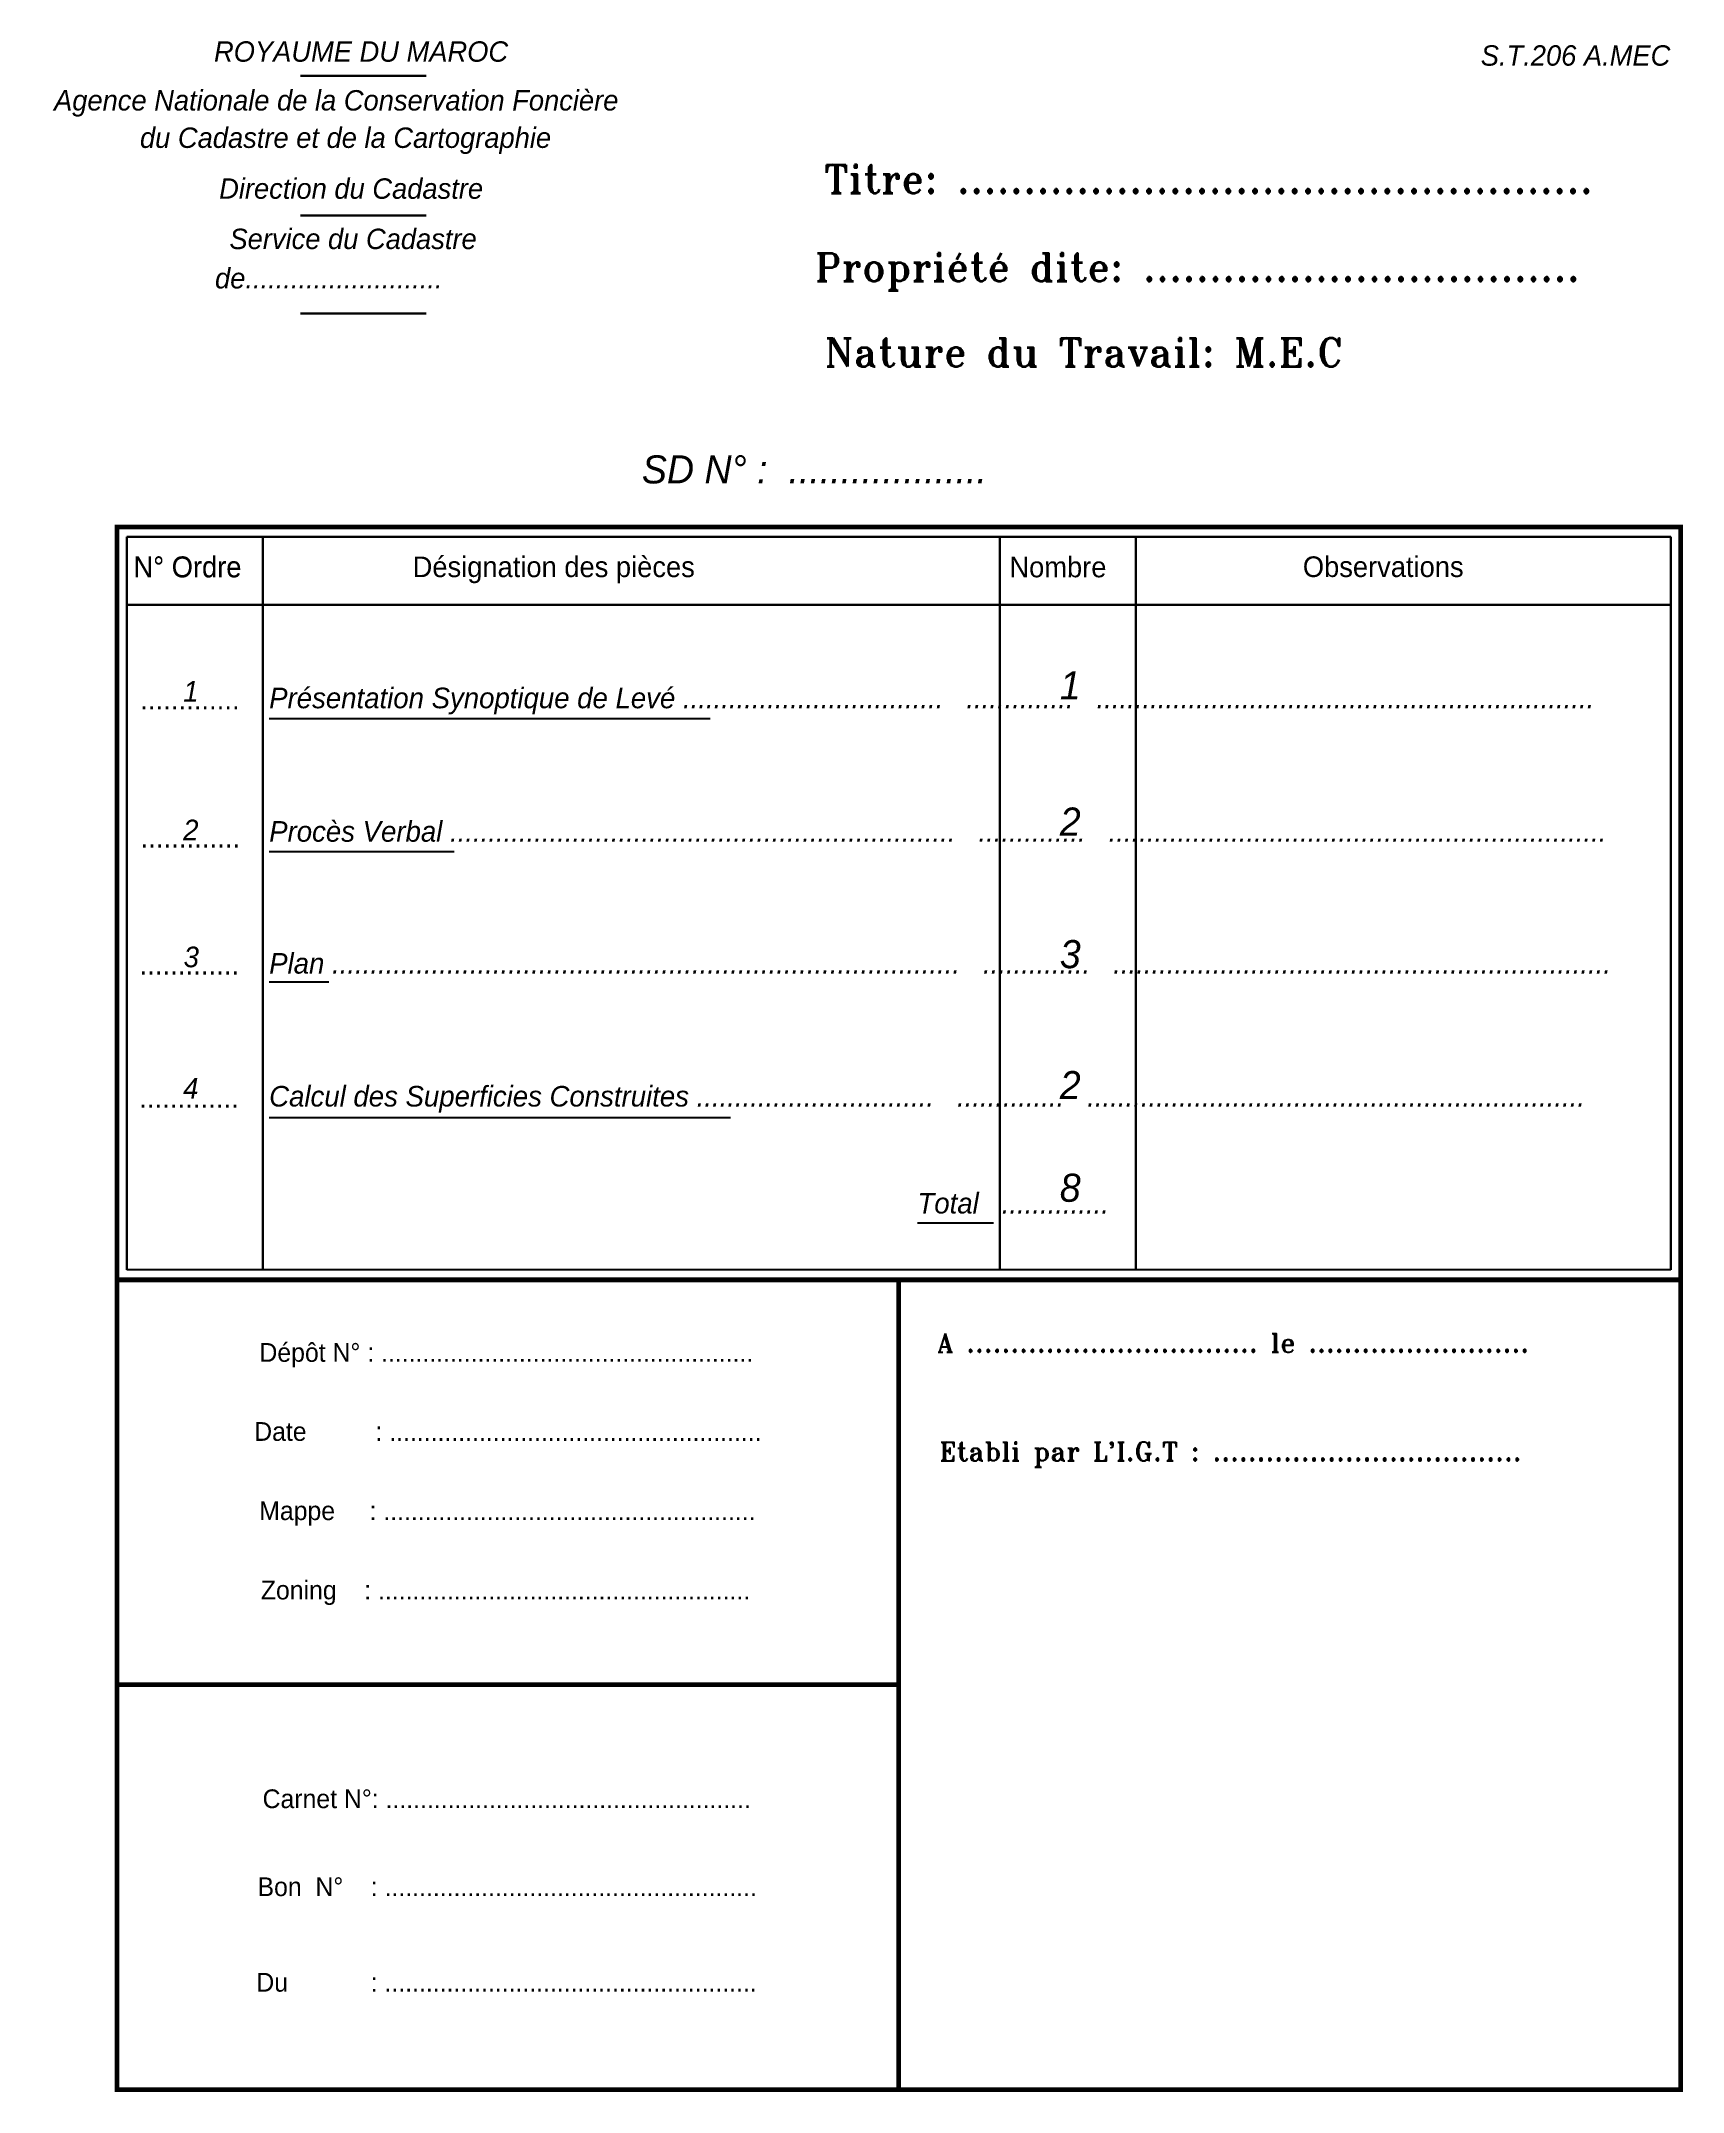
# Model space of a CAD drawing. Header units: millimetres. Extents: x 0 to 378584, y 0 to 378994.
# Drawn here: x 378408.4 to 378583.6, y 378774.7 to 378993.7 of the extents above; entities outside this region: 3.
import ezdxf
from ezdxf.enums import TextEntityAlignment as Align

# ---------------------------------------------------------------- set-up
doc = ezdxf.new("R2010")
doc.units = ezdxf.units.MM
doc.layers.add('Francais', color=7, linetype='Continuous')
doc.styles.add('C.G', font='GOTHIC.TTF')
doc.styles.add('M', font='')
doc.styles.add('ROMANT', font='romant.shx')
doc.styles.add('situation', font='BKANT.TTF', dxfattribs={"width": 0.99, "height": 0.001})
doc.styles.get('M').set_extended_font_data('Franklin Gothic Demi', italic=True)

msp = doc.modelspace()

# ---------------------------------------------------------------- linework, layer by layer
at = {"layer": 'Francais', "color": 0, "linetype": 'Continuous', "lineweight": 30}
for p, q in [((378582.31, 378940.76), (378417.51, 378940.76)), ((378417.51, 378940.76), (378417.51, 378862.53)), ((378432.03, 378940.76), (378432.03, 378862.53)), ((378510.69, 378940.76), (378510.69, 378862.53)), ((378525.21, 378940.76), (378525.21, 378862.53)), ((378582.31, 378940.76), (378582.31, 378862.53)), ((378582.31, 378933.5), (378417.51, 378933.5))]:
    msp.add_line(p, q, dxfattribs=at)
at = {"layer": 'Francais', "color": 0, "linetype": 'Continuous'}
for p, q in [((378501.92, 378867.55), (378510.01, 378867.54)), ((378582.31, 378862.53), (378417.51, 378862.53))]:
    msp.add_line(p, q, dxfattribs=at)
at = {"layer": 'Francais', "color": 0, "linetype": 'Continuous', "lineweight": 30, "flags": 128}
for points in [[(378436.07, 378990), (378449.49, 378990)], [(378436.07, 378975.08), (378449.49, 378975.08)], [(378436.07, 378964.62), (378449.49, 378964.62)]]:
    msp.add_lwpolyline(points, dxfattribs=at)
at = {"layer": 'Francais', "color": 0, "linetype": 'Continuous', "const_width": 0.5, "flags": 128}
for points in [[(378416.46, 378941.81), (378583.36, 378941.81)], [(378416.46, 378861.45), (378416.46, 378775), (378583.36, 378775), (378583.36, 378861.45)], [(378499.91, 378775), (378499.91, 378861.45)], [(378499.91, 378818.22), (378416.46, 378818.22)]]:
    msp.add_lwpolyline(points, dxfattribs=at)
msp.add_lwpolyline([(378583.36, 378861.45), (378583.36, 378941.81), (378416.46, 378941.81), (378416.46, 378861.45)], close=True, dxfattribs=at)
at = {"layer": 'Francais', "color": 0, "linetype": 'Continuous', "flags": 128}
for points in [[(378432.72, 378921.37), (378479.78, 378921.37)], [(378432.72, 378907.17), (378452.47, 378907.17)], [(378432.72, 378893.25), (378439.08, 378893.25)], [(378432.72, 378878.79), (378481.94, 378878.79)]]:
    msp.add_lwpolyline(points, dxfattribs=at)
at = {"layer": 'IMAGE'}
msp.add_point((0, 0), dxfattribs=at)
msp.add_point((0, 0), dxfattribs=at)
msp.add_point((0, 0), dxfattribs=at)

# ---------------------------------------------------------------- texts
at = {"layer": 'Francais', "color": 0, "linetype": 'Continuous'}
for s, height, style, p in [('ROYAUME DU MAROC', 2.178, 'M', (378426.83, 378991.49)), ('S.T.206 A.MEC', 2.178, 'M', (378562.03, 378991.07)), ('Agence Nationale de la Conservation Foncière', 2.178, 'M', (378409.76, 378986.28)), ('du Cadastre et de la Cartographie', 2.178, 'M', (378418.93, 378982.29)), ('Titre: ................................................', 3, 'ROMANT', (378491.96, 378977.47)), ('Direction du Cadastre', 2.178, 'M', (378427.38, 378976.86)), (' Service du Cadastre ', 2.178, 'M', (378427.67, 378971.49)), (' Propriété dite: .................................', 3, 'ROMANT', (378488.91, 378968.07)), ('de..........................', 2.178, 'M', (378426.94, 378967.29)), ('Nature du Travail: M.E.C', 3, 'ROMANT', (378492, 378958.97)), ('SD N° :  ...................', 3, 'M', (378472.49, 378946.47)), ('1', 3, 'M', (378517.1, 378923.42)), ('2', 3, 'M', (378517.1, 378908.87)), ('3', 3, 'M', (378517.1, 378894.72)), ('2', 3, 'M', (378517.1, 378880.74)), ('8', 3, 'M', (378517.1, 378869.78)), ('A ................................. le .........................', 2, 'ROMANT', (378504.02, 378853.72)), ("Etabli par L'I.G.T : ...................................", 2, 'ROMANT', (378504.25, 378842.13))]:
    msp.add_text(s, height=height, dxfattribs=dict(at, style=style)).set_placement(p)
at = {"layer": 'Francais', "color": 0, "linetype": 'Continuous', "style": 'situation', "width": 0.99}
for s, p in [('N° Ordre', (378418.24, 378936.48)), ('N° Ordre', (378418.24, 378936.44)), ('Désignation des pièces', (378448.03, 378936.47)), ('Nombre', (378511.72, 378936.45)), ('Observations', (378543.04, 378936.48))]:
    msp.add_text(s, height=2.2, dxfattribs=at).set_placement(p)
at = {"layer": 'Francais', "color": 0}
for s, style, p in [('1', 'M', (378423.54, 378923.17)), ('Présentation Synoptique de Levé ..................................   ..............   .................................................................', 'M', (378432.72, 378922.47)), ('.............', 'C.G', (378418.94, 378922.34)), ('2', 'M', (378423.54, 378908.38)), ('Procès Verbal ..................................................................   ..............   .................................................................', 'M', (378432.72, 378908.22)), ('.............', 'C.G', (378418.98, 378907.6)), ('3', 'M', (378423.59, 378894.82)), ('Plan ..................................................................................   ..............   .................................................................', 'M', (378432.72, 378894.14)), ('.............', 'C.G', (378418.88, 378894.03)), ('4', 'M', (378423.53, 378880.8)), ('Calcul des Superficies Construites ...............................   ..............   .................................................................', 'M', (378432.72, 378879.95)), ('.............', 'C.G', (378418.84, 378879.82)), ('Total   ..............  ', 'M', (378501.91, 378868.53))]:
    msp.add_text(s, height=2.2, dxfattribs=dict(at, style=style)).set_placement(p)
at = {"layer": 'Francais', "color": 0, "linetype": 'Continuous', "style": 'situation', "width": 0.99}
for s, p in [('Dépôt N° : ......................................................', (378458.03, 378852.7)), ('Date          : ......................................................', (378458.19, 378844.26)), ('Mappe     : ......................................................', (378458.14, 378835.8)), ('Zoning    : ......................................................', (378457.94, 378827.33)), ('Carnet N°: .....................................................', (378458.07, 378805.05)), (' Bon  N°    : ......................................................', (378457.75, 378795.66)), ('Du            : ......................................................', (378458.05, 378785.46))]:
    msp.add_text(s, height=2, dxfattribs=at).set_placement(p, align=Align.CENTER)
at = {"layer": 'Francais', "color": 0, "linetype": 'Continuous', "attachment_point": 1, "style": 'situation'}
for s, insert, char_height, width in [('5-22-47-44', (378408.37, 378899.87), 0.005, 0.0333), ('5-22-47-11', (378496.73, 378863.71), 0.00726, 0.0478)]:
    msp.add_mtext(s, dxfattribs=dict(at, insert=insert, char_height=char_height, width=width))

doc.saveas('drawing.dxf')
